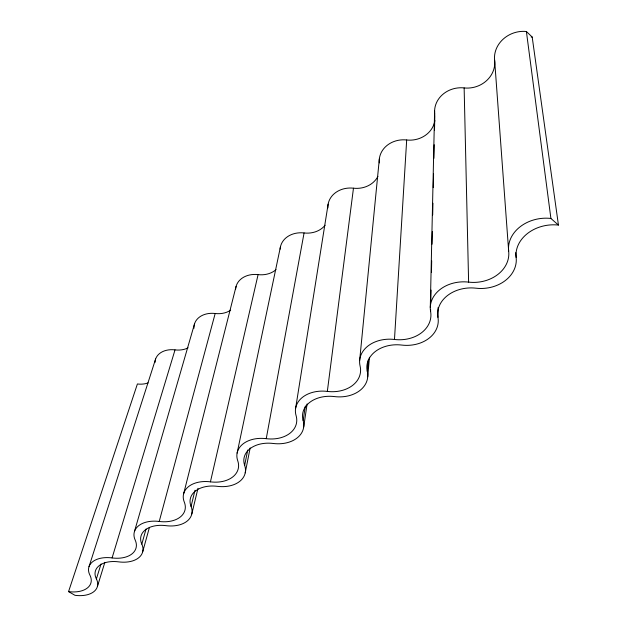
<?xml version="1.0" encoding="UTF-8"?>
<svg xmlns="http://www.w3.org/2000/svg" width="627" height="627" viewBox="0 0 627 627"><rect width="100%" height="100%" fill="white"/><g stroke="black" fill="none" stroke-linecap="round" stroke-linejoin="round"><path stroke-width="0.94" d="M148.105 382.909A20.346 14.687 17.5 0 1 137.399 383.975L68.555 591.614L74.974 595.313A24.845 14.813 15.4 0 0 96.386 578.917A25.017 15.173 14.2 0 1 118.652 561.863A25.778 16.075 14.7 0 0 141.82 544.126A25.981 16.459 13.2 0 1 165.936 525.653A26.796 17.493 13.6 0 0 191.07 506.412A27.039 17.909 11.8 0 1 217.287 486.333A27.917 19.084 12.2 0 0 244.655 465.375A28.223 19.539 9.9 0 1 273.254 443.477A29.171 20.887 10.1 0 0 303.162 420.568A29.555 21.365 7.3 0 1 334.489 396.585A30.605 22.909 7.1 0 0 367.312 371.45A31.115 23.395 3.6 0 1 401.766 345.069A32.291 25.158 2.7 0 0 437.959 317.348L438.085 307.598M430.287 307.567L434.605 110.987M68.555 591.614A24.923 14.883 15.7 0 0 89.896 575.1A25.088 15.236 14.4 0 1 112.092 557.928A25.856 16.145 14.9 0 0 135.181 540.066A26.052 16.545 13.4 0 1 159.227 521.468A26.875 17.58 13.9 0 0 184.291 502.078A27.118 18.003 12.1 0 1 210.429 481.849A28.003 19.186 12.5 0 0 237.727 460.735A28.301 19.649 10.3 0 1 266.248 438.673A29.257 21.005 10.5 0 0 296.085 415.583A29.641 21.498 7.7 0 1 327.333 391.413A30.692 23.058 7.5 0 0 360.094 366.066A31.193 23.56 4 0 1 394.477 339.473A32.369 25.339 3.1 0 0 430.608 311.525L430.647 309.573M430.835 300.795L431.062 290.058M431.447 272.502L431.697 260.793M432.05 244.209L432.324 231.528M432.685 214.943L432.936 203.242M433.273 187.63L433.563 173.977M433.9 158.365L434.19 144.712M434.511 130.071L434.824 115.439M394.477 339.473L406.68 139.986A25.08 22.423 -2.1 0 0 434.864 120.533M367.743 376.803L369.444 357.304M367.312 371.45L368.347 359.78M359.639 360.635L379.351 158.85M327.333 391.413L353.471 188.194A24.022 20.863 5.9 0 0 377.924 176.367M303.687 427.105L307.112 403.929M303.162 420.568L305.333 406.053M295.654 408.122L328.133 204.143M266.248 438.673L304.079 232.954A23.128 19.398 10.7 0 0 325.092 225.234M245.22 472.868L250.173 447.882M244.655 465.375L247.728 450.037M237.108 453.102L280.402 247.054M210.429 481.849L258.089 274.618A22.337 18.05 13.5 0 0 276.045 269.602M191.799 514.007L197.983 488.308M191.07 506.412L194.997 490.259M183.672 493.653L236.073 286.429M159.227 521.468L215.179 313.5A21.624 16.819 15.4 0 0 230.642 310.161M142.69 551.791L149.445 527.346M141.82 544.126L146.028 529.039M134.421 531.633L194.519 323.908M112.092 557.928L175.027 349.882A20.965 15.706 16.6 0 0 188.084 347.844M97.381 586.606L104.858 562.317M96.386 578.917L101.025 563.979M89.01 566.683L155.606 359.028M434.84 114.467A25.566 22.682 -9.1 0 1 464.137 87.921A26.444 23.967 -14.6 0 0 494.632 60.294A27.133 24.116 -20.7 0 1 526.398 31.515L550.906 218.455L558.445 225.085A35.3 28.011 -8.5 0 0 516.146 257.485A34.344 27.619 -3.8 0 1 476.034 288.193A32.972 25.629 -1.6 0 0 437.959 317.348M526.398 31.515L532.19 37.048L558.445 225.085M515.747 252.61L516.146 257.485M494.632 60.294L508.662 251.137A34.422 27.839 -3.4 0 1 468.612 282.119A33.051 25.825 -1.2 0 0 430.608 311.525M464.137 87.921L468.612 282.119M379.327 162.926A24.351 21.193 0.2 0 1 406.68 139.986M235.627 289.047A21.773 17.156 12.9 0 1 258.089 274.618M508.662 251.137A35.371 28.246 -8.3 0 1 550.906 218.455M194.009 328.211A21.083 16.02 14.6 0 1 194.041 326.338M194.111 325.719A21.083 16.02 14.6 0 1 215.179 313.5M327.897 207.945A23.371 19.75 6.4 0 1 353.471 188.194M155.026 362.453A20.456 14.977 15.8 0 1 175.027 349.882M280.136 249.162A22.525 18.395 10.3 0 1 304.079 232.954M531.155 36.954A27.094 23.959 -20.5 0 1 532.19 37.048"/></g></svg>
